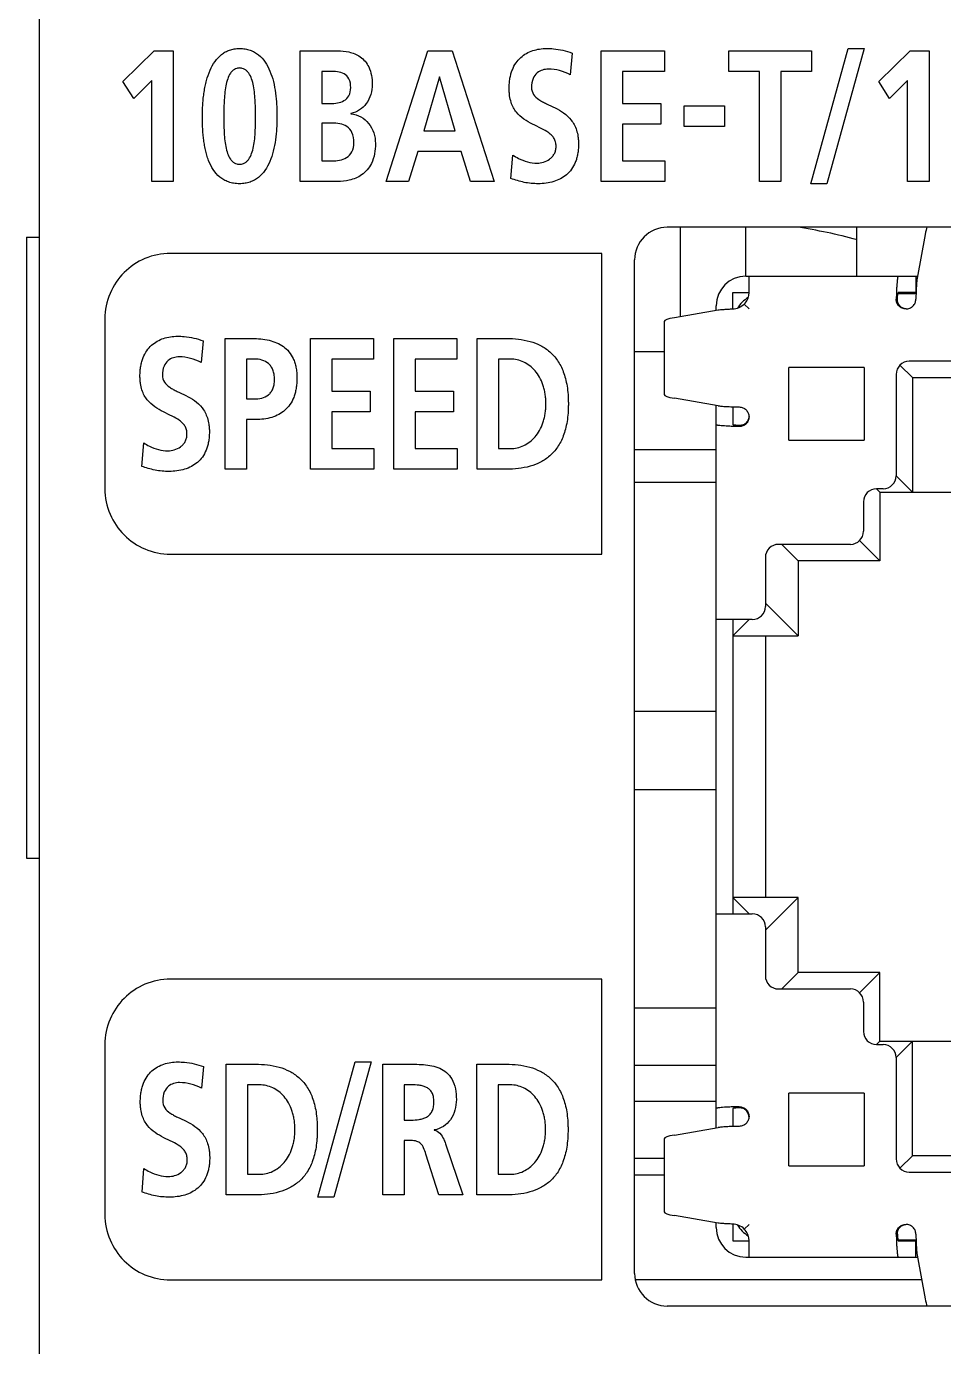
# Model space of a CAD drawing. Extents: x -3 to 202, y 0 to 153.
# Drawn here: x 174.1 to 188.12, y 23.26 to 43.45 of the extents above; entities that cross this region are included whole.
import ezdxf

# ---------------------------------------------------------------- set-up
doc = ezdxf.new("R2010")
doc.units = 0
doc.header["$LTSCALE"] = 19.36
doc.layers.get('0').update_dxf_attribs({"linetype": 'CONTINUOUS'})

msp = doc.modelspace()

# ---------------------------------------------------------------- linework, layer by layer
at = {"color": 7, "linetype": 'CONTINUOUS'}
for p, q in [((174.2985, 18.9832), (174.2985, 123.9832)), ((175.5747, 42.6125), (176.0536, 43.0824)), ((176.0536, 43.0824), (176.3447, 43.0824)), ((176.3447, 43.0824), (176.3447, 41.0836)), ((178.2856, 43.0824), (178.8582, 43.0824)), ((178.2856, 41.0836), (178.2856, 43.0824)), ((179.5989, 41.0836), (180.2373, 43.0824)), ((180.2373, 43.0824), (180.608, 43.0824)), ((180.608, 43.0824), (181.2512, 41.0836)), ((182.4449, 43.0452), (182.4142, 42.7158)), ((182.8873, 43.0824), (183.854, 43.0824)), ((182.8873, 41.0836), (182.8873, 43.0824)), ((183.854, 43.0824), (183.854, 42.7672)), ((184.8393, 43.0824), (186.1064, 43.0824)), ((184.8393, 42.7672), (184.8393, 43.0824)), ((186.0936, 41.0491), (186.6665, 43.1169)), ((186.1064, 43.0824), (186.1064, 42.7672)), ((186.9104, 43.1169), (186.3379, 41.0491)), ((186.6665, 43.1169), (186.9104, 43.1169)), ((187.1316, 42.6125), (187.6105, 43.0824)), ((187.6105, 43.0824), (187.9013, 43.0824)), ((187.9013, 43.0824), (187.9013, 41.0836)), ((175.7394, 42.352), (175.5747, 42.6125)), ((176.0164, 42.627), (175.7394, 42.352)), ((176.0164, 41.0836), (176.0164, 42.627)), ((178.7407, 42.7672), (178.614, 42.7672)), ((178.614, 42.7672), (178.614, 42.2749)), ((180.413, 42.6814), (180.176, 41.8566)), ((180.4178, 42.6814), (180.413, 42.6814)), ((180.6548, 41.8566), (180.4178, 42.6814)), ((183.854, 42.7672), (183.2159, 42.7672)), ((183.2159, 42.7672), (183.2159, 42.2749)), ((185.3085, 42.7672), (184.8393, 42.7672)), ((185.3085, 41.0836), (185.3085, 42.7672)), ((186.1064, 42.7672), (185.6371, 42.7672)), ((185.6371, 42.7672), (185.6371, 41.0836)), ((187.296, 42.352), (187.1316, 42.6125)), ((187.5729, 42.627), (187.296, 42.352)), ((187.5729, 41.0836), (187.5729, 42.627)), ((178.614, 42.2749), (178.748, 42.2749)), ((183.2159, 42.2749), (183.8002, 42.2749)), ((183.8002, 42.2749), (183.8002, 41.9596)), ((184.1557, 42.2404), (184.7731, 42.2404)), ((184.1557, 41.9255), (184.1557, 42.2404)), ((184.7731, 42.2404), (184.7731, 41.9255)), ((179.0601, 42.1229), (179.0601, 42.1171)), ((178.769, 41.9769), (178.614, 41.9769)), ((178.614, 41.9769), (178.614, 41.3984)), ((180.176, 41.8566), (180.6548, 41.8566)), ((183.8002, 41.9596), (183.2159, 41.9596)), ((183.2159, 41.9596), (183.2159, 41.3984)), ((184.7731, 41.9255), (184.1557, 41.9255)), ((178.614, 41.3984), (178.769, 41.3984)), ((180.0823, 41.5418), (179.9389, 41.0836)), ((180.7465, 41.5418), (180.0823, 41.5418)), ((180.8874, 41.0836), (180.7465, 41.5418)), ((181.5058, 41.1263), (181.5364, 41.4873)), ((183.2159, 41.3984), (183.8588, 41.3984)), ((183.8588, 41.3984), (183.8588, 41.0836)), ((176.3447, 41.0836), (176.0164, 41.0836)), ((178.8582, 41.0836), (178.2856, 41.0836)), ((179.9389, 41.0836), (179.5989, 41.0836)), ((181.2512, 41.0836), (180.8874, 41.0836)), ((183.8588, 41.0836), (182.8873, 41.0836)), ((185.6371, 41.0836), (185.3085, 41.0836)), ((186.3379, 41.0491), (186.0936, 41.0491)), ((187.9013, 41.0836), (187.5729, 41.0836)), ((196.8985, 40.3832), (183.8985, 40.3832)), ((184.0985, 39.0143), (184.0985, 40.3832)), ((185.0985, 39.6332), (185.0985, 40.3832)), ((186.7985, 39.6332), (186.7985, 40.3832)), ((174.0985, 40.2332), (174.2985, 40.2332)), ((174.0985, 40.2332), (174.0985, 30.7332)), ((187.8423, 40.2711), (187.7199, 39.6062)), ((182.8986, 39.9832), (176.2989, 39.9832)), ((182.8986, 35.3833), (182.8986, 39.9832)), ((183.3985, 24.3832), (183.3985, 39.8832)), ((185.0985, 39.6332), (187.7248, 39.6332)), ((185.1485, 39.3798), (185.1485, 39.6332)), ((187.6985, 39.6332), (187.6985, 39.3832)), ((184.8985, 39.3832), (185.1485, 39.3832)), ((184.8985, 39.1293), (184.8985, 39.3832)), ((187.7025, 39.3747), (187.425, 39.3747)), ((187.7029, 39.3832), (187.4301, 39.3832)), ((184.6485, 39.1087), (184.6485, 39.1832)), ((185.1485, 39.1332), (185.0754, 39.2063)), ((187.4247, 39.368), (187.7023, 39.368)), ((175.2984, 38.9831), (175.2984, 36.3834)), ((184.6755, 39.1133), (184.0107, 38.9993)), ((183.8485, 38.942), (183.8485, 37.8244)), ((176.7998, 38.6444), (176.7695, 38.3151)), ((177.1367, 38.6816), (177.5522, 38.6816)), ((177.1367, 36.6828), (177.1367, 38.6816)), ((178.4403, 38.6816), (179.407, 38.6816)), ((178.4403, 36.6828), (178.4403, 38.6816)), ((179.407, 38.6816), (179.407, 38.3668)), ((179.7157, 38.6816), (180.6827, 38.6816)), ((179.7157, 36.6828), (179.7157, 38.6816)), ((180.6827, 38.6816), (180.6827, 38.3668)), ((180.9914, 38.6816), (181.4396, 38.6816)), ((180.9914, 36.6828), (180.9914, 38.6816)), ((177.5804, 38.3668), (177.4654, 38.3668)), ((177.4654, 38.3668), (177.4654, 37.757)), ((179.407, 38.3668), (178.769, 38.3668)), ((178.769, 38.3668), (178.769, 37.8741)), ((180.6827, 38.3668), (180.0444, 38.3668)), ((180.0444, 38.3668), (180.0444, 37.8741)), ((181.503, 38.3668), (181.3197, 38.3668)), ((181.3197, 38.3668), (181.3197, 36.998)), ((183.3985, 38.4832), (183.8485, 38.4832)), ((186.9074, 38.24), (185.7574, 38.24)), ((185.7574, 37.1264), (185.7574, 38.24)), ((186.9074, 38.24), (186.9074, 37.1264)), ((187.6485, 38.0832), (187.4572, 38.2746)), ((190.2485, 38.3332), (187.5985, 38.3332)), ((187.3985, 38.1332), (187.3985, 36.5832)), ((187.6485, 38.0832), (190.5485, 38.0832)), ((187.6485, 38.0832), (187.6485, 36.3332)), ((178.769, 37.8741), (179.3533, 37.8741)), ((179.3533, 37.8741), (179.3533, 37.5592)), ((180.0444, 37.8741), (180.6287, 37.8741)), ((180.6287, 37.8741), (180.6287, 37.5592)), ((184.6755, 37.6531), (184.0107, 37.7672)), ((177.4654, 37.757), (177.5804, 37.757)), ((179.3533, 37.5592), (178.769, 37.5592)), ((178.769, 37.5592), (178.769, 36.998)), ((180.6287, 37.5592), (180.0444, 37.5592)), ((180.0444, 37.5592), (180.0444, 36.998)), ((184.6485, 26.6087), (184.6485, 37.6577)), ((184.8985, 37.6373), (184.8985, 37.3626)), ((177.6039, 37.4421), (177.4654, 37.4421)), ((177.4654, 37.4421), (177.4654, 36.6828)), ((175.8613, 36.7259), (175.8916, 37.0866)), ((178.769, 36.998), (179.4118, 36.998)), ((179.4118, 36.998), (179.4118, 36.6828)), ((180.0444, 36.998), (180.6872, 36.998)), ((180.6872, 36.998), (180.6872, 36.6828)), ((181.3197, 36.998), (181.503, 36.998)), ((183.3985, 36.9832), (184.6485, 36.9832)), ((185.7574, 37.1264), (186.9074, 37.1264)), ((177.4654, 36.6828), (177.1367, 36.6828)), ((179.4118, 36.6828), (178.4403, 36.6828)), ((180.6872, 36.6828), (179.7157, 36.6828)), ((181.4396, 36.6828), (180.9914, 36.6828)), ((187.6485, 36.3332), (187.3985, 36.5832)), ((183.3985, 36.4832), (184.6485, 36.4832)), ((187.1985, 36.3832), (187.0985, 36.3832)), ((187.1485, 36.3332), (187.0985, 36.3832)), ((186.8985, 36.1832), (186.8985, 35.7332)), ((187.1485, 36.3332), (188.8485, 36.3332)), ((187.1485, 36.3332), (187.1485, 35.2832)), ((187.1485, 35.2832), (186.8399, 35.5918)), ((176.2989, 35.3833), (182.8986, 35.3833)), ((186.6985, 35.5332), (185.5985, 35.5332)), ((185.6485, 35.5331), (185.8985, 35.2832)), ((185.3985, 35.3332), (185.3985, 34.5832)), ((187.1485, 35.2832), (185.8985, 35.2832)), ((185.8985, 35.2832), (185.8985, 34.1332)), ((185.8985, 34.1332), (185.3985, 34.6332)), ((185.1985, 34.3832), (184.6485, 34.3832)), ((184.8985, 34.3832), (184.8985, 29.8832)), ((185.1485, 34.3832), (184.8985, 34.1332)), ((184.8985, 34.1332), (185.8985, 34.1332)), ((185.3985, 34.1332), (185.3985, 30.1332)), ((183.3985, 32.9832), (184.6485, 32.9832)), ((183.3985, 31.7832), (184.6485, 31.7832)), ((174.0985, 30.7332), (174.2985, 30.7332)), ((185.8985, 30.1332), (184.8985, 30.1332)), ((185.1485, 29.8832), (184.8985, 30.1332)), ((185.3985, 29.6332), (185.8985, 30.1332)), ((185.8985, 28.9832), (185.8985, 30.1332)), ((184.6485, 29.8832), (185.1985, 29.8832)), ((185.3985, 29.6832), (185.3985, 28.9332)), ((182.8986, 28.8831), (176.2985, 28.8831)), ((182.8986, 24.2832), (182.8986, 28.8831)), ((185.8985, 28.9832), (185.6485, 28.7333)), ((187.1485, 28.9832), (185.8985, 28.9832)), ((187.1485, 28.9832), (186.8399, 28.6746)), ((187.1485, 27.9332), (187.1485, 28.9832)), ((185.5985, 28.7332), (186.6985, 28.7332)), ((186.8985, 28.5332), (186.8985, 28.0832)), ((183.3985, 28.4454), (184.6485, 28.4454)), ((175.2984, 27.883), (175.2984, 25.2833)), ((187.0985, 27.8832), (187.1485, 27.9332)), ((187.0985, 27.8832), (187.1985, 27.8832)), ((187.1485, 27.9332), (188.8485, 27.9332)), ((187.6485, 27.9332), (187.3985, 27.6832)), ((187.6485, 26.1832), (187.6485, 27.9332)), ((187.3985, 27.6832), (187.3985, 26.1332)), ((176.8046, 27.545), (176.7743, 27.2157)), ((177.1532, 27.5822), (177.6014, 27.5822)), ((177.1532, 25.5834), (177.1532, 27.5822)), ((178.5554, 25.5489), (179.1283, 27.6167)), ((179.3726, 27.6167), (178.7997, 25.5489)), ((179.1283, 27.6167), (179.3726, 27.6167)), ((179.5465, 27.5822), (179.9011, 27.5822)), ((179.5465, 25.5834), (179.5465, 27.5822)), ((180.9866, 27.5822), (181.4348, 27.5822)), ((180.9866, 25.5834), (180.9866, 27.5822)), ((184.6485, 27.5606), (183.3985, 27.5606)), ((177.6648, 27.267), (177.4819, 27.267)), ((177.4819, 27.267), (177.4819, 25.8983)), ((179.983, 27.267), (179.8752, 27.267)), ((179.8752, 27.267), (179.8752, 26.7285)), ((181.4982, 27.267), (181.3149, 27.267)), ((181.3149, 27.267), (181.3149, 25.8983)), ((186.9074, 27.14), (185.7574, 27.14)), ((185.7574, 26.0264), (185.7574, 27.14)), ((186.9074, 27.14), (186.9074, 26.0264)), ((183.3985, 27.0191), (184.6485, 27.0191)), ((184.8985, 26.9038), (184.8985, 26.6292)), ((179.8752, 26.7285), (179.983, 26.7285)), ((180.3351, 26.5769), (180.3351, 26.5714)), ((184.0107, 26.4993), (184.6755, 26.6133)), ((179.981, 26.4136), (179.8752, 26.4136)), ((179.8752, 26.4136), (179.8752, 25.5834)), ((180.5088, 26.3651), (180.7716, 25.5834)), ((183.8485, 26.442), (183.8485, 25.3244)), ((180.4054, 25.5834), (180.2084, 26.2076)), ((183.3985, 26.1473), (183.8485, 26.1473)), ((187.6485, 26.1832), (187.4571, 25.9919)), ((190.5485, 26.1832), (187.6485, 26.1832)), ((175.8662, 25.6261), (175.8965, 25.9871)), ((177.4819, 25.8983), (177.6648, 25.8983)), ((181.3149, 25.8983), (181.4982, 25.8983)), ((183.8485, 25.8832), (183.3985, 25.8832)), ((185.7574, 26.0264), (186.9074, 26.0264)), ((187.5985, 25.9332), (190.2485, 25.9332)), ((177.6014, 25.5834), (177.1532, 25.5834)), ((178.7997, 25.5489), (178.5554, 25.5489)), ((179.8752, 25.5834), (179.5465, 25.5834)), ((180.7716, 25.5834), (180.4054, 25.5834)), ((181.4348, 25.5834), (180.9866, 25.5834)), ((184.6755, 25.1531), (184.0107, 25.2672)), ((184.6485, 25.0832), (184.6485, 25.1577)), ((184.8985, 25.1372), (184.8985, 24.8832)), ((185.1485, 25.1332), (185.0754, 25.0601)), ((184.8985, 24.8832), (185.1485, 24.8832)), ((185.1485, 24.6332), (185.1485, 24.8866)), ((187.4247, 24.8984), (187.7023, 24.8984)), ((187.7025, 24.8917), (187.425, 24.8917)), ((187.4301, 24.8832), (187.7029, 24.8832)), ((187.6985, 24.6332), (187.6985, 24.8832)), ((187.7199, 24.6602), (187.8423, 23.9954)), ((185.0985, 24.6332), (187.7248, 24.6332)), ((176.2985, 24.2832), (182.8986, 24.2832)), ((187.7893, 24.2832), (183.4088, 24.2832)), ((196.8985, 23.8832), (183.8985, 23.8832))]:
    msp.add_line(p, q, dxfattribs=at)
for centre, radius, start, end in [((183.8985, 39.8832), 0.5, 90, 180), ((184.5985, 31.9832), 8.5, 74.98858, 81.32914), ((185.0985, 39.1832), 0.45, 90, 180), ((184.912, 39.3799), 0.2365, 355.33887, 359.98942), ((185.3985, 38.8832), 0.5, 121.62575, 148.60715), ((187.5985, 38.1332), 0.2, 90, 180), ((187.1985, 36.5832), 0.2, 270, 360), ((187.0985, 36.1832), 0.2, 90, 180), ((186.6985, 35.7332), 0.2, 270, 360), ((185.5985, 35.3332), 0.2, 90, 180), ((185.1985, 34.5832), 0.2, 270, 360), ((185.1985, 29.6832), 0.2, 0, 90), ((185.5985, 28.9332), 0.2, 180, 270), ((186.6985, 28.5332), 0.2, 0, 90), ((187.0985, 28.0832), 0.2, 180, 270), ((187.1985, 27.6832), 0.2, 0, 90), ((187.5985, 26.1332), 0.2, 180, 270), ((185.0985, 25.0832), 0.45, 180, 270), ((185.3985, 25.3832), 0.5, 211.39653, 238.37427), ((184.9127, 24.8866), 0.2359, 0.00394, 4.66778), ((183.8985, 24.3832), 0.5, 180, 270)]:
    msp.add_arc(centre, radius, start, end, dxfattribs=at)
for centre, major_axis, ratio, start_param, end_param in [((187.9038, 37.4332), (0, 3), 0.0631579, 0.1800756, 0.3302974), ((187.425, 39.3697), (0, 0.005), 0.0631579, -0.0015236, 1.9110938), ((187.4301, 39.1332), (0, 0.25), 0.0631579, 0.0000158, 0.2508728), ((186.8485, 38.942), (3, 0), 0.0588235, 2.8112953, 3.1415927), ((186.8485, 37.8244), (3, 0), 0.0588235, -3.1415927, -2.8112953), ((186.8485, 26.442), (3, 0), 0.0588235, 2.8112953, 3.1415927), ((186.8485, 25.3244), (3, 0), 0.0588235, 3.1415927, 3.47189), ((187.425, 24.8967), (0, 0.005), 0.0631579, 1.2304988, 3.1431162), ((187.4301, 25.1332), (0, 0.25), 0.0631579, 2.8907199, 3.1415769), ((187.9038, 26.8332), (0, 3), 0.0631579, -3.47189, -3.3216683)]:
    msp.add_ellipse(centre, major_axis=major_axis, ratio=ratio, start_param=start_param, end_param=end_param, dxfattribs=at)
for points, knots in [([(176.7894, 42.0771), (176.7894, 42.0791), (176.7894, 42.083), (176.7895, 42.0908), (176.7895, 42.1046), (176.7898, 42.1242), (176.7902, 42.1478), (176.7911, 42.1792), (176.7927, 42.2185), (176.7964, 42.2812), (176.8031, 42.3587), (176.815, 42.4504), (176.8309, 42.5396), (176.8573, 42.6522), (176.901, 42.7826), (176.9755, 42.9204), (177.0598, 43.0127), (177.1394, 43.0658), (177.2057, 43.0951), (177.2659, 43.1098), (177.317, 43.1159), (177.3582, 43.1174), (177.4004, 43.1158), (177.455, 43.1094), (177.5188, 43.0938), (177.5885, 43.0628), (177.6708, 43.0071), (177.7562, 42.911), (177.8291, 42.7691), (177.8792, 42.6079), (177.9107, 42.4344), (177.9244, 42.2854), (177.9293, 42.1658), (177.9301, 42.1065), (177.9301, 42.0771)], [0, 0, 0, 0, 0.0022222, 0.0044456, 0.0088959, 0.0178083, 0.0267328, 0.0356652, 0.0535359, 0.0713866, 0.1068945, 0.1419373, 0.176283, 0.2097266, 0.2732401, 0.3318468, 0.386357, 0.4130332, 0.4400728, 0.468248, 0.483037, 0.4984278, 0.5150064, 0.5308495, 0.560781, 0.5891978, 0.6169721, 0.673126, 0.7328652, 0.7968796, 0.8641406, 0.9326745, 0.9666583, 1, 1, 1, 1]), ([(178.8582, 43.0824), (178.9158, 43.0824), (179.0358, 43.0712), (179.2154, 43.001), (179.364, 42.8239), (179.3864, 42.6598), (179.3864, 42.5698)], [0, 0, 0, 0, 0.2070476, 0.4310318, 0.6759022, 1, 1, 1, 1]), ([(181.9075, 41.364), (181.9404, 41.364), (182.0086, 41.3747), (182.0875, 41.4122), (182.1407, 41.4597), (182.1728, 41.505), (182.1899, 41.5499), (182.1971, 41.5896), (182.1989, 41.6222), (182.197, 41.6552), (182.1892, 41.6964), (182.1699, 41.743), (182.1329, 41.7902), (182.0682, 41.8443), (181.9675, 41.898), (181.8366, 41.9581), (181.7033, 42.0322), (181.6042, 42.1207), (181.5431, 42.2126), (181.5073, 42.2968), (181.4892, 42.377), (181.4815, 42.4484), (181.4799, 42.5005), (181.4808, 42.5473), (181.484, 42.5989), (181.4916, 42.6597), (181.5069, 42.7278), (181.5338, 42.8083), (181.5799, 42.8963), (181.6545, 42.9816), (181.7428, 43.0448), (181.8737, 43.1019), (181.9816, 43.1169), (182.0529, 43.1169)], [0, 0, 0, 0, 0.038033, 0.0783793, 0.0988735, 0.1197839, 0.1418398, 0.1536696, 0.1662467, 0.179419, 0.1916685, 0.2145038, 0.2368842, 0.2601868, 0.3113768, 0.3677795, 0.4265767, 0.4868588, 0.5187803, 0.5532646, 0.5918131, 0.6131438, 0.6361142, 0.6519118, 0.6671046, 0.6958083, 0.7225175, 0.7475242, 0.7935215, 0.8360949, 0.8770948, 0.9177861, 1, 1, 1, 1]), ([(182.0529, 43.1169), (182.0875, 43.1169), (182.2206, 43.1116), (182.3534, 43.0823), (182.4449, 43.0452)], [0, 0, 0, 0, 0.2595434, 1, 1, 1, 1]), ([(177.6014, 42.0771), (177.6014, 42.152), (177.6009, 42.2682), (177.5901, 42.4243), (177.5736, 42.5419), (177.5465, 42.6486), (177.5108, 42.7259), (177.4721, 42.773), (177.4389, 42.7991), (177.4067, 42.8126), (177.3791, 42.818), (177.3573, 42.8193), (177.3357, 42.818), (177.3087, 42.8126), (177.2772, 42.799), (177.2446, 42.773), (177.2067, 42.7257), (177.1719, 42.6484), (177.1453, 42.5419), (177.1292, 42.4242), (177.1186, 42.2682), (177.1181, 42.152), (177.1181, 42.0771)], [0, 0, 0, 0, 0.132909, 0.2060692, 0.2775779, 0.3434627, 0.4010332, 0.4267571, 0.4510964, 0.4752428, 0.4877888, 0.500944, 0.513822, 0.5261126, 0.5498255, 0.5738423, 0.5993424, 0.6566726, 0.7224631, 0.7939398, 0.8670918, 1, 1, 1, 1]), ([(179.0577, 42.5181), (179.0577, 42.5647), (179.0474, 42.6508), (178.9594, 42.739), (178.8515, 42.7651), (178.7784, 42.7672), (178.7407, 42.7672)], [0, 0, 0, 0, 0.3009973, 0.5270706, 0.7565525, 1, 1, 1, 1]), ([(182.0811, 42.8016), (182.0208, 42.8016), (181.9184, 42.7726), (181.8338, 42.6526), (181.8227, 42.5694), (181.8227, 42.5236)], [0, 0, 0, 0, 0.426559, 0.6757964, 1, 1, 1, 1]), ([(178.748, 42.2749), (178.7837, 42.2749), (178.8549, 42.2797), (178.9582, 42.3114), (179.0438, 42.3939), (179.0577, 42.4754), (179.0577, 42.5181)], [0, 0, 0, 0, 0.2403221, 0.4780178, 0.7125561, 1, 1, 1, 1]), ([(179.3864, 42.5698), (179.3864, 42.4665), (179.3453, 42.3071), (179.1971, 42.1695), (179.1069, 42.1333), (179.0601, 42.1229)], [0, 0, 0, 0, 0.521232, 0.7579964, 1, 1, 1, 1]), ([(181.8227, 42.5236), (181.8227, 42.4857), (181.8439, 42.4075), (181.9201, 42.3429), (181.9903, 42.3019), (182.0733, 42.261), (182.1849, 42.2109), (182.3183, 42.1359), (182.4172, 42.0457), (182.4782, 41.952), (182.514, 41.8664), (182.5321, 41.785), (182.5398, 41.7125), (182.5414, 41.6601), (182.5405, 41.6136), (182.5373, 41.5628), (182.5296, 41.503), (182.5141, 41.4359), (182.4866, 41.3563), (182.4389, 41.2687), (182.3609, 41.1839), (182.2672, 41.121), (182.1238, 41.0631), (182.0054, 41.0491), (181.9261, 41.0491)], [0, 0, 0, 0, 0.0519242, 0.1036067, 0.1325555, 0.1636047, 0.2303853, 0.3004321, 0.3727342, 0.4112045, 0.4528299, 0.4993504, 0.5250622, 0.5527195, 0.5711402, 0.5888722, 0.6224283, 0.6537408, 0.6831692, 0.7377493, 0.789116, 0.8397119, 0.8912583, 1, 1, 1, 1]), ([(177.9301, 42.0771), (177.9301, 42.0478), (177.9293, 41.9887), (177.9241, 41.8697), (177.9101, 41.7218), (177.878, 41.5501), (177.8272, 41.3909), (177.7539, 41.2511), (177.6686, 41.1567), (177.5866, 41.1021), (177.5174, 41.0717), (177.4541, 41.0564), (177.4, 41.0501), (177.3563, 41.0486), (177.3119, 41.0502), (177.2549, 41.0569), (177.1887, 41.0733), (177.117, 41.1058), (177.0335, 41.1637), (176.9486, 41.263), (176.8911, 41.3819), (176.8563, 41.4857), (176.8351, 41.5683), (176.8188, 41.6535), (176.8066, 41.7399), (176.7981, 41.8265), (176.7936, 41.8983), (176.7913, 41.9549), (176.7904, 41.9896), (176.7899, 42.0171), (176.7896, 42.0373), (176.7895, 42.054), (176.7895, 42.0656), (176.7894, 42.0722), (176.7894, 42.0755), (176.7894, 42.0771)], [0, 0, 0, 0, 0.03345, 0.0674561, 0.1358303, 0.2027518, 0.2663556, 0.3257143, 0.3815883, 0.4092588, 0.4375801, 0.4674019, 0.4831758, 0.4996713, 0.5171765, 0.53383, 0.5650848, 0.5945194, 0.6231013, 0.6804772, 0.7410285, 0.772749, 0.8052472, 0.8382901, 0.8715828, 0.9047849, 0.9375233, 0.9535953, 0.9694006, 0.9771869, 0.9848866, 0.9924933, 0.9962595, 0.9981331, 1, 1, 1, 1]), ([(177.1181, 42.0771), (177.1181, 42.0036), (177.1184, 41.8895), (177.1286, 41.736), (177.1444, 41.62), (177.1708, 41.5149), (177.2057, 41.4386), (177.2438, 41.392), (177.2766, 41.3663), (177.3082, 41.3529), (177.3355, 41.3476), (177.3573, 41.3463), (177.3793, 41.3476), (177.4071, 41.3529), (177.4395, 41.3663), (177.4729, 41.3919), (177.5118, 41.4384), (177.5475, 41.5147), (177.5745, 41.62), (177.5907, 41.736), (177.6011, 41.8895), (177.6014, 42.0036), (177.6014, 42.0771)], [0, 0, 0, 0, 0.1320345, 0.2049011, 0.276181, 0.3418796, 0.3992908, 0.424946, 0.4492297, 0.4733422, 0.4858823, 0.49904, 0.5124783, 0.525277, 0.5498296, 0.5744418, 0.6003258, 0.657983, 0.7237778, 0.79509, 0.8679647, 1, 1, 1, 1]), ([(179.0601, 42.1171), (179.113, 42.111), (179.216, 42.08), (179.3852, 41.9415), (179.4356, 41.7709), (179.4356, 41.6616)], [0, 0, 0, 0, 0.2493314, 0.4889064, 1, 1, 1, 1]), ([(179.107, 41.6761), (179.107, 41.7293), (179.0958, 41.8261), (179.0064, 41.933), (178.8896, 41.9723), (178.8098, 41.9769), (178.769, 41.9769)], [0, 0, 0, 0, 0.3079554, 0.5389702, 0.7635733, 1, 1, 1, 1]), ([(178.769, 41.3984), (178.8082, 41.3984), (178.8864, 41.4043), (178.9998, 41.442), (179.0923, 41.5369), (179.107, 41.6279), (179.107, 41.6761)], [0, 0, 0, 0, 0.2374928, 0.4726185, 0.7081215, 1, 1, 1, 1]), ([(179.4356, 41.6616), (179.4356, 41.5587), (179.4097, 41.3719), (179.2413, 41.1732), (179.0458, 41.0963), (178.9177, 41.0836), (178.8582, 41.0836)], [0, 0, 0, 0, 0.3346191, 0.584439, 0.806827, 1, 1, 1, 1]), ([(181.5364, 41.4873), (181.5645, 41.4688), (181.6776, 41.4026), (181.8099, 41.364), (181.9075, 41.364)], [0, 0, 0, 0, 0.2563687, 1, 1, 1, 1]), ([(181.9261, 41.0491), (181.8536, 41.0491), (181.7096, 41.0607), (181.5734, 41.106), (181.5058, 41.1263)], [0, 0, 0, 0, 0.5065231, 1, 1, 1, 1]), ([(176.2989, 39.9832), (176.1667, 39.9832), (175.9035, 39.9301), (175.5748, 39.7068), (175.3515, 39.3783), (175.2984, 39.1152), (175.2984, 38.9831)], [0, 0, 0, 0, 0.2540944, 0.5000826, 0.74603, 1, 1, 1, 1]), ([(187.4301, 39.6332), (187.4291, 39.6332), (187.4276, 39.6318), (187.4262, 39.6295), (187.4244, 39.6254), (187.4223, 39.6183), (187.42, 39.6075), (187.4177, 39.5937), (187.4145, 39.5697), (187.4109, 39.5331), (187.4073, 39.4819), (187.4042, 39.4219), (187.4016, 39.3547), (187.4005, 39.3077), (187.4, 39.2832)], [0, 0, 0, 0, 0.0083253, 0.0148676, 0.0233366, 0.0463662, 0.0776654, 0.1171875, 0.1647463, 0.282897, 0.4293693, 0.6006109, 0.7924071, 1, 1, 1, 1]), ([(187.7199, 39.6062), (187.7185, 39.5988), (187.716, 39.582), (187.7114, 39.5406), (187.7067, 39.4756), (187.7025, 39.3844), (187.7007, 39.3178), (187.6999, 39.2822)], [0, 0, 0, 0, 0.0691409, 0.157101, 0.3846932, 0.6708032, 1, 1, 1, 1]), ([(185.0754, 39.2063), (185.0516, 39.1823), (184.9957, 39.1446), (184.9301, 39.1303), (184.8985, 39.1293)], [0, 0, 0, 0, 0.5169581, 1, 1, 1, 1]), ([(185.0754, 39.2063), (185.0964, 39.2272), (185.1304, 39.2756), (185.1455, 39.3327), (185.1477, 39.3606)], [0, 0, 0, 0, 0.5135131, 1, 1, 1, 1]), ([(187.5488, 39.1332), (187.5291, 39.1332), (187.4894, 39.1411), (187.4393, 39.1749), (187.4066, 39.2249), (187.3996, 39.2641), (187.4, 39.2832)], [0, 0, 0, 0, 0.252389, 0.5045766, 0.755091, 1, 1, 1, 1]), ([(187.5493, 39.134), (187.5304, 39.1359), (187.4929, 39.1472), (187.448, 39.1833), (187.4213, 39.2315), (187.4167, 39.2668), (187.4175, 39.2832)], [0, 0, 0, 0, 0.2618048, 0.5223357, 0.7736545, 1, 1, 1, 1]), ([(187.4175, 39.2832), (187.4183, 39.3001), (187.4196, 39.3235), (187.4223, 39.3518), (187.4238, 39.3631), (187.4247, 39.368)], [0, 0, 0, 0, 0.5967256, 0.8249156, 1, 1, 1, 1]), ([(187.5492, 39.1332), (187.5688, 39.1332), (187.6085, 39.1411), (187.6584, 39.1748), (187.6914, 39.2244), (187.6996, 39.2632), (187.6999, 39.2822)], [0, 0, 0, 0, 0.2522506, 0.5043524, 0.7549026, 1, 1, 1, 1]), ([(184.8985, 39.1293), (184.8741, 39.1284), (184.8287, 39.1266), (184.7665, 39.123), (184.7166, 39.1189), (184.6876, 39.1154), (184.6755, 39.1133)], [0, 0, 0, 0, 0.3276654, 0.6091146, 0.8355368, 1, 1, 1, 1]), ([(176.2623, 36.9636), (176.2954, 36.9636), (176.3638, 36.9743), (176.4429, 37.0119), (176.4962, 37.0594), (176.5283, 37.1047), (176.5455, 37.1496), (176.5526, 37.1892), (176.5544, 37.2218), (176.5525, 37.2547), (176.5448, 37.2959), (176.5254, 37.3426), (176.4884, 37.3898), (176.4236, 37.4439), (176.3228, 37.4977), (176.1919, 37.5578), (176.0584, 37.6319), (175.9592, 37.7204), (175.8981, 37.8123), (175.8622, 37.8965), (175.844, 37.9766), (175.8364, 38.048), (175.8347, 38.1001), (175.8357, 38.1468), (175.8388, 38.1984), (175.8465, 38.2592), (175.8618, 38.3273), (175.8887, 38.4076), (175.9349, 38.4956), (176.0095, 38.5808), (176.0979, 38.644), (176.2288, 38.7011), (176.3368, 38.7161), (176.4081, 38.7161)], [0, 0, 0, 0, 0.0381736, 0.0785898, 0.0990966, 0.1200033, 0.142036, 0.1538457, 0.1663965, 0.1795646, 0.1918111, 0.2146452, 0.2370302, 0.2603421, 0.3115587, 0.3679914, 0.4268139, 0.4871041, 0.5190179, 0.5534848, 0.5920057, 0.6133189, 0.6362695, 0.6520494, 0.6672256, 0.6958993, 0.7225832, 0.7475692, 0.7935394, 0.8361017, 0.8771011, 0.9177953, 1, 1, 1, 1]), ([(176.4081, 38.7161), (176.4427, 38.7161), (176.5758, 38.7109), (176.7086, 38.6817), (176.7998, 38.6444)], [0, 0, 0, 0, 0.2600981, 1, 1, 1, 1]), ([(177.5522, 38.6816), (177.6384, 38.6816), (177.7664, 38.6713), (177.9253, 38.6208), (178.0301, 38.5629), (178.1187, 38.4806), (178.1732, 38.3919), (178.2044, 38.3096), (178.222, 38.2389), (178.2308, 38.1752), (178.2344, 38.1206), (178.2353, 38.0777), (178.2345, 38.035), (178.2314, 37.9812), (178.2238, 37.9178), (178.2085, 37.8467), (178.1813, 37.7629), (178.1339, 37.6709), (178.0551, 37.5817), (177.9594, 37.516), (177.8106, 37.4557), (177.687, 37.4421), (177.6039, 37.4421)], [0, 0, 0, 0, 0.1253747, 0.184349, 0.2412881, 0.298114, 0.358155, 0.3907664, 0.425813, 0.4638473, 0.4841559, 0.5054057, 0.5261833, 0.5461574, 0.5838612, 0.618891, 0.6516369, 0.7118267, 0.7678734, 0.8228533, 0.8791098, 1, 1, 1, 1]), ([(181.4396, 38.6816), (181.5605, 38.6816), (181.741, 38.6645), (181.962, 38.5807), (182.1077, 38.4837), (182.229, 38.3466), (182.3019, 38.2015), (182.344, 38.0667), (182.368, 37.9498), (182.3799, 37.8445), (182.3848, 37.7541), (182.3861, 37.6825), (182.3848, 37.611), (182.3799, 37.5205), (182.368, 37.4151), (182.344, 37.2982), (182.3019, 37.1633), (182.229, 37.0182), (182.1077, 36.8809), (181.9621, 36.7839), (181.741, 36.6999), (181.5605, 36.6828), (181.4396, 36.6828)], [0, 0, 0, 0, 0.1149082, 0.1694544, 0.223457, 0.2796084, 0.341653, 0.3762299, 0.4138172, 0.4548943, 0.4768873, 0.499919, 0.5229609, 0.5449642, 0.5860614, 0.6236683, 0.6582638, 0.7203412, 0.7765172, 0.8305355, 0.8850895, 1, 1, 1, 1]), ([(176.436, 38.4012), (176.3759, 38.4012), (176.2738, 38.3722), (176.1893, 38.2525), (176.1783, 38.1693), (176.1783, 38.1235)], [0, 0, 0, 0, 0.4259069, 0.6752969, 1, 1, 1, 1]), ([(177.5804, 37.757), (177.62, 37.757), (177.6969, 37.7639), (177.7865, 37.8038), (177.8399, 37.8581), (177.8703, 37.9118), (177.8853, 37.9654), (177.8915, 38.0142), (177.8931, 38.0547), (177.8916, 38.0954), (177.8855, 38.1449), (177.8708, 38.1999), (177.8411, 38.2557), (177.7889, 38.3134), (177.6994, 38.3584), (177.6208, 38.3668), (177.5804, 38.3668)], [0, 0, 0, 0, 0.1194766, 0.2306954, 0.2867156, 0.3467916, 0.4148883, 0.453249, 0.4950833, 0.5371359, 0.5759781, 0.6455726, 0.7073988, 0.7649733, 0.878214, 1, 1, 1, 1]), ([(181.503, 36.998), (181.5715, 36.998), (181.6772, 37.0228), (181.7981, 37.0978), (181.8804, 37.1763), (181.9494, 37.2754), (181.9925, 37.3724), (182.0178, 37.4585), (182.0321, 37.5292), (182.041, 37.6044), (182.0439, 37.6825), (182.041, 37.7607), (182.0321, 37.8358), (182.0178, 37.9065), (181.9925, 37.9925), (181.9494, 38.0895), (181.8804, 38.1886), (181.7981, 38.267), (181.6772, 38.3419), (181.5715, 38.3668), (181.503, 38.3668)], [0, 0, 0, 0, 0.1060798, 0.1614187, 0.2193794, 0.2809962, 0.3474172, 0.3828599, 0.4199959, 0.4590065, 0.5000802, 0.5411226, 0.5801061, 0.6172187, 0.652642, 0.7190341, 0.7806335, 0.8385854, 0.8939208, 1, 1, 1, 1]), ([(176.1783, 38.1235), (176.1783, 38.0856), (176.1994, 38.0074), (176.2756, 37.9426), (176.3457, 37.9016), (176.4287, 37.8606), (176.5403, 37.8105), (176.6736, 37.7354), (176.7725, 37.6451), (176.8334, 37.5514), (176.8692, 37.4657), (176.8873, 37.3843), (176.895, 37.3117), (176.8967, 37.2594), (176.8957, 37.2128), (176.8925, 37.1621), (176.8848, 37.1023), (176.8694, 37.0353), (176.8419, 36.9557), (176.7942, 36.8682), (176.7162, 36.7834), (176.6225, 36.7205), (176.4791, 36.6627), (176.3606, 36.6487), (176.2813, 36.6487)], [0, 0, 0, 0, 0.0519719, 0.1036693, 0.1326165, 0.1636606, 0.230427, 0.3004631, 0.372769, 0.4112495, 0.4528912, 0.4994338, 0.5251584, 0.5528296, 0.5712356, 0.5889539, 0.6224848, 0.6537747, 0.6831828, 0.7377281, 0.7890683, 0.8396486, 0.8911946, 1, 1, 1, 1]), ([(184.6755, 37.6531), (184.6829, 37.6518), (184.6997, 37.6495), (184.741, 37.6453), (184.8057, 37.6409), (184.8966, 37.6369), (184.963, 37.6352), (184.9985, 37.6346)], [0, 0, 0, 0, 0.0691037, 0.1570395, 0.3846077, 0.6707238, 1, 1, 1, 1]), ([(184.9985, 37.6346), (185.0177, 37.6342), (185.0566, 37.6261), (185.1065, 37.5929), (185.1405, 37.5428), (185.1485, 37.5029), (185.1485, 37.4832)], [0, 0, 0, 0, 0.2450227, 0.4955771, 0.7477134, 1, 1, 1, 1]), ([(184.9985, 37.3346), (184.9741, 37.335), (184.927, 37.3361), (184.8598, 37.3385), (184.7999, 37.3414), (184.7486, 37.3448), (184.7074, 37.3486), (184.6798, 37.3521), (184.6634, 37.3554), (184.6563, 37.3573), (184.6522, 37.359), (184.6499, 37.3603), (184.6485, 37.3617), (184.6485, 37.3626)], [0, 0, 0, 0, 0.2078077, 0.3998015, 0.5712125, 0.7178146, 0.8360381, 0.9230934, 0.9543378, 0.9772611, 0.9856454, 0.9920701, 1, 1, 1, 1]), ([(184.9985, 37.3509), (184.9845, 37.3515), (184.9648, 37.3525), (184.9402, 37.3544), (184.9258, 37.3559), (184.9145, 37.3573), (184.906, 37.359), (184.9013, 37.3602), (184.8985, 37.3618), (184.8985, 37.3626)], [0, 0, 0, 0, 0.4142464, 0.5846954, 0.7276401, 0.841324, 0.9244184, 0.9764634, 1, 1, 1, 1]), ([(185.1478, 37.4833), (185.1459, 37.4643), (185.1347, 37.4268), (185.0986, 37.3817), (185.0504, 37.3548), (185.015, 37.3501), (184.9985, 37.3509)], [0, 0, 0, 0, 0.261774, 0.522289, 0.7736358, 1, 1, 1, 1]), ([(185.1485, 37.483), (185.1485, 37.4633), (185.1404, 37.4237), (185.1066, 37.3738), (185.0566, 37.3412), (185.0176, 37.3342), (184.9985, 37.3346)], [0, 0, 0, 0, 0.2523895, 0.504577, 0.7550906, 1, 1, 1, 1]), ([(175.8916, 37.0866), (175.9197, 37.068), (176.0327, 37.002), (176.1649, 36.9636), (176.2623, 36.9636)], [0, 0, 0, 0, 0.2565699, 1, 1, 1, 1]), ([(176.2813, 36.6487), (176.2089, 36.6487), (176.065, 36.6603), (175.9289, 36.7056), (175.8613, 36.7259)], [0, 0, 0, 0, 0.5062267, 1, 1, 1, 1]), ([(175.2984, 36.3834), (175.2984, 36.2513), (175.3515, 35.9882), (175.5748, 35.6597), (175.9035, 35.4364), (176.1667, 35.3833), (176.2989, 35.3833)], [0, 0, 0, 0, 0.25397, 0.4999174, 0.7459056, 1, 1, 1, 1]), ([(176.2985, 28.8831), (176.1664, 28.8831), (175.9033, 28.8299), (175.5748, 28.6067), (175.3515, 28.2782), (175.2984, 28.0151), (175.2984, 27.883)], [0, 0, 0, 0, 0.2540185, 0.5, 0.7459815, 1, 1, 1, 1]), ([(176.2672, 25.8638), (176.3003, 25.8638), (176.3686, 25.8745), (176.4477, 25.912), (176.501, 25.9595), (176.5332, 26.0048), (176.5503, 26.0497), (176.5574, 26.0894), (176.5592, 26.122), (176.5574, 26.155), (176.5496, 26.1962), (176.5302, 26.2428), (176.4932, 26.29), (176.4284, 26.3441), (176.3276, 26.3978), (176.1967, 26.4579), (176.0632, 26.532), (175.964, 26.6205), (175.9029, 26.7125), (175.867, 26.7966), (175.8489, 26.8768), (175.8412, 26.9482), (175.8396, 27.0003), (175.8405, 27.0471), (175.8437, 27.0987), (175.8513, 27.1595), (175.8666, 27.2277), (175.8935, 27.3081), (175.9397, 27.3961), (176.0143, 27.4814), (176.1027, 27.5446), (176.2337, 27.6017), (176.3416, 27.6167), (176.4129, 27.6167)], [0, 0, 0, 0, 0.0381643, 0.0785599, 0.0990575, 0.1199625, 0.142008, 0.1538317, 0.1664021, 0.1795676, 0.1918109, 0.2146374, 0.2370139, 0.2603171, 0.3115167, 0.3679333, 0.4267414, 0.4870228, 0.5189368, 0.5534081, 0.5919381, 0.6132578, 0.6362161, 0.6520053, 0.6671901, 0.6958792, 0.7225758, 0.7475719, 0.793555, 0.8361219, 0.8771198, 0.9178091, 1, 1, 1, 1]), ([(176.4129, 27.6167), (176.4475, 27.6167), (176.5806, 27.6114), (176.7133, 27.5821), (176.8046, 27.545)], [0, 0, 0, 0, 0.260109, 1, 1, 1, 1]), ([(177.6014, 27.5822), (177.7223, 27.5822), (177.9028, 27.5651), (178.1238, 27.4811), (178.2693, 27.3841), (178.3906, 27.2468), (178.4634, 27.1017), (178.5055, 26.9668), (178.5295, 26.8499), (178.5414, 26.7445), (178.5463, 26.654), (178.5475, 26.5825), (178.5463, 26.5109), (178.5414, 26.4205), (178.5295, 26.3152), (178.5055, 26.1983), (178.4634, 26.0635), (178.3906, 25.9184), (178.2693, 25.7813), (178.1237, 25.6843), (177.9027, 25.6005), (177.7223, 25.5834), (177.6014, 25.5834)], [0, 0, 0, 0, 0.1149107, 0.1694567, 0.2234664, 0.2796375, 0.3417162, 0.3763147, 0.4139261, 0.4550291, 0.4770356, 0.500081, 0.5231161, 0.5451125, 0.5861953, 0.6237871, 0.6583671, 0.720413, 0.7765594, 0.8305535, 0.8850916, 1, 1, 1, 1]), ([(179.9011, 27.5822), (179.9908, 27.5822), (180.1246, 27.5836), (180.2986, 27.5612), (180.4198, 27.5252), (180.5274, 27.4606), (180.6514, 27.31), (180.6731, 27.1496), (180.6731, 27.0406)], [0, 0, 0, 0, 0.2451431, 0.3645324, 0.4781919, 0.5880622, 0.7023803, 1, 1, 1, 1]), ([(181.4348, 27.5822), (181.5556, 27.5822), (181.7362, 27.5651), (181.9572, 27.4811), (182.1028, 27.3841), (182.2242, 27.2468), (182.297, 27.1017), (182.3392, 26.9668), (182.3632, 26.8499), (182.3751, 26.7445), (182.38, 26.654), (182.3812, 26.5825), (182.38, 26.5109), (182.3751, 26.4205), (182.3632, 26.3152), (182.3392, 26.1983), (182.297, 26.0635), (182.2242, 25.9184), (182.1028, 25.7813), (181.9572, 25.6843), (181.7361, 25.6005), (181.5556, 25.5834), (181.4348, 25.5834)], [0, 0, 0, 0, 0.1149105, 0.1694645, 0.2234828, 0.2796588, 0.3417362, 0.3763317, 0.4139386, 0.4550358, 0.4770391, 0.500081, 0.5231127, 0.5451057, 0.5861828, 0.6237701, 0.658347, 0.7203916, 0.776543, 0.8305456, 0.8850918, 1, 1, 1, 1]), ([(176.4408, 27.3014), (176.3807, 27.3014), (176.2785, 27.2723), (176.1942, 27.1524), (176.1831, 27.0693), (176.1831, 27.0234)], [0, 0, 0, 0, 0.4258316, 0.6753278, 1, 1, 1, 1]), ([(177.6648, 25.8983), (177.7333, 25.8983), (177.839, 25.9231), (177.9599, 25.998), (178.0422, 26.0765), (178.1112, 26.1755), (178.1543, 26.2725), (178.1796, 26.3585), (178.194, 26.4292), (178.2028, 26.5043), (178.2057, 26.5825), (178.2028, 26.6606), (178.194, 26.7359), (178.1796, 26.8065), (178.1543, 26.8926), (178.1112, 26.9896), (178.0422, 27.0887), (177.9599, 27.1672), (177.839, 27.2422), (177.7333, 27.267), (177.6648, 27.267)], [0, 0, 0, 0, 0.1060792, 0.1614146, 0.2193665, 0.2809659, 0.347358, 0.3827813, 0.4198939, 0.4588774, 0.4999198, 0.5409935, 0.5800041, 0.6171401, 0.6525828, 0.7190038, 0.7806206, 0.8385813, 0.8939202, 1, 1, 1, 1]), ([(179.983, 26.7285), (180.024, 26.7285), (180.0853, 26.7311), (180.164, 26.7489), (180.2184, 26.7719), (180.2659, 26.8077), (180.2959, 26.8492), (180.3132, 26.889), (180.3231, 26.9241), (180.3279, 26.9563), (180.33, 26.9842), (180.3305, 27.0063), (180.33, 27.0281), (180.328, 27.0549), (180.3232, 27.0857), (180.3134, 27.1193), (180.2963, 27.1571), (180.2663, 27.1963), (180.2189, 27.2292), (180.1647, 27.2498), (180.0858, 27.2653), (180.0243, 27.267), (179.983, 27.267)], [0, 0, 0, 0, 0.121166, 0.1804259, 0.2378176, 0.2946039, 0.3543147, 0.387021, 0.4225973, 0.4618193, 0.4830386, 0.5054442, 0.5270527, 0.5474755, 0.5851171, 0.6191561, 0.6504056, 0.707601, 0.7626104, 0.8190011, 0.8779264, 1, 1, 1, 1]), ([(181.4982, 25.8983), (181.5666, 25.8983), (181.6724, 25.9231), (181.7933, 25.998), (181.8756, 26.0765), (181.9446, 26.1755), (181.9877, 26.2725), (182.013, 26.3585), (182.0273, 26.4292), (182.0361, 26.5043), (182.039, 26.5825), (182.0361, 26.6606), (182.0273, 26.7359), (182.013, 26.8065), (181.9877, 26.8926), (181.9446, 26.9896), (181.8756, 27.0887), (181.7933, 27.1672), (181.6724, 27.2422), (181.5666, 27.267), (181.4982, 27.267)], [0, 0, 0, 0, 0.1060792, 0.1614146, 0.2193665, 0.2809659, 0.347358, 0.3827813, 0.4198939, 0.4588774, 0.4999198, 0.5409935, 0.5800041, 0.6171401, 0.6525828, 0.7190038, 0.7806206, 0.8385813, 0.8939202, 1, 1, 1, 1]), ([(176.1831, 27.0234), (176.1831, 26.9856), (176.2042, 26.9073), (176.2805, 26.8427), (176.3506, 26.8017), (176.4336, 26.7608), (176.5451, 26.7107), (176.6785, 26.6357), (176.7773, 26.5455), (176.8382, 26.4519), (176.874, 26.3662), (176.8922, 26.2848), (176.8998, 26.2123), (176.9015, 26.1599), (176.9005, 26.1134), (176.8974, 26.0626), (176.8896, 26.0028), (176.8742, 25.9357), (176.8467, 25.8561), (176.799, 25.7686), (176.721, 25.6837), (176.6273, 25.6208), (176.4839, 25.5629), (176.3655, 25.5489), (176.2861, 25.5489)], [0, 0, 0, 0, 0.0519267, 0.1036005, 0.1325415, 0.1635814, 0.2303414, 0.300369, 0.3726588, 0.4111267, 0.4527525, 0.4992757, 0.5249895, 0.5526491, 0.5710713, 0.5888047, 0.6223629, 0.6536764, 0.6831044, 0.7376796, 0.7890386, 0.8396303, 0.8911835, 1, 1, 1, 1]), ([(180.6731, 27.0406), (180.6731, 26.934), (180.6313, 26.7696), (180.4812, 26.6217), (180.3848, 26.5851), (180.3351, 26.5769)], [0, 0, 0, 0, 0.5171435, 0.7561991, 1, 1, 1, 1]), ([(184.9985, 26.9319), (184.9741, 26.9314), (184.927, 26.9303), (184.8598, 26.928), (184.7999, 26.925), (184.7486, 26.9217), (184.7074, 26.9179), (184.6798, 26.9143), (184.6634, 26.911), (184.6563, 26.9091), (184.6522, 26.9074), (184.6499, 26.9062), (184.6485, 26.9047), (184.6485, 26.9038)], [0, 0, 0, 0, 0.2078081, 0.3998016, 0.5712131, 0.717815, 0.8360376, 0.9230942, 0.9543384, 0.9772611, 0.9856453, 0.99207, 1, 1, 1, 1]), ([(184.9985, 26.9156), (184.9845, 26.915), (184.9648, 26.9139), (184.9402, 26.912), (184.9258, 26.9105), (184.9145, 26.9091), (184.906, 26.9074), (184.9013, 26.9062), (184.8985, 26.9046), (184.8985, 26.9038)], [0, 0, 0, 0, 0.4142483, 0.5846964, 0.7276408, 0.8413251, 0.9244194, 0.9764637, 1, 1, 1, 1]), ([(184.9985, 26.9319), (185.0176, 26.9322), (185.0566, 26.9252), (185.1066, 26.8926), (185.1404, 26.8427), (185.1485, 26.8031), (185.1485, 26.7835)], [0, 0, 0, 0, 0.2449084, 0.4954184, 0.7476053, 1, 1, 1, 1]), ([(185.1478, 26.7831), (185.1459, 26.8021), (185.1347, 26.8396), (185.1044, 26.8778), (185.0731, 26.8988), (185.041, 26.9129), (185.015, 26.9163), (184.9985, 26.9156)], [0, 0, 0, 0, 0.2614751, 0.5216685, 0.649924, 0.7739088, 1, 1, 1, 1]), ([(185.1485, 26.7832), (185.1485, 26.7635), (185.1405, 26.7236), (185.1065, 26.6735), (185.0566, 26.6404), (185.0177, 26.6322), (184.9985, 26.6319)], [0, 0, 0, 0, 0.2522928, 0.5044293, 0.7549813, 1, 1, 1, 1]), ([(180.3351, 26.5714), (180.3673, 26.5682), (180.4313, 26.5275), (180.4769, 26.4449), (180.5002, 26.3882), (180.5088, 26.3651)], [0, 0, 0, 0, 0.3455625, 0.7365204, 1, 1, 1, 1]), ([(184.9985, 26.6319), (184.963, 26.6312), (184.8966, 26.6295), (184.8057, 26.6255), (184.741, 26.6212), (184.6997, 26.6169), (184.6829, 26.6146), (184.6755, 26.6133)], [0, 0, 0, 0, 0.3292762, 0.6153923, 0.8429605, 0.9308963, 1, 1, 1, 1]), ([(180.2084, 26.2076), (180.1982, 26.2399), (180.1791, 26.2962), (180.1353, 26.3693), (180.0643, 26.4102), (180.0103, 26.4136), (179.981, 26.4136)], [0, 0, 0, 0, 0.3008668, 0.5298546, 0.7389052, 1, 1, 1, 1]), ([(175.8965, 25.9871), (175.9245, 25.9686), (176.0376, 25.9025), (176.1696, 25.8638), (176.2672, 25.8638)], [0, 0, 0, 0, 0.2565739, 1, 1, 1, 1]), ([(176.2861, 25.5489), (176.2138, 25.5489), (176.0699, 25.5605), (175.9337, 25.6058), (175.8662, 25.6261)], [0, 0, 0, 0, 0.5062267, 1, 1, 1, 1]), ([(175.2984, 25.2833), (175.2984, 25.1512), (175.3515, 24.8881), (175.5748, 24.5596), (175.9033, 24.3363), (176.1664, 24.2832), (176.2985, 24.2832)], [0, 0, 0, 0, 0.2540185, 0.5, 0.7459815, 1, 1, 1, 1]), ([(184.8985, 25.1372), (184.8741, 25.138), (184.8287, 25.1398), (184.7665, 25.1434), (184.7166, 25.1475), (184.6876, 25.151), (184.6755, 25.1531)], [0, 0, 0, 0, 0.3276657, 0.6091143, 0.8355375, 1, 1, 1, 1]), ([(185.0754, 25.0601), (185.0516, 25.0842), (184.9957, 25.1219), (184.9301, 25.1361), (184.8985, 25.1372)], [0, 0, 0, 0, 0.5169525, 1, 1, 1, 1]), ([(185.1477, 24.9058), (185.1455, 24.9338), (185.1304, 24.9908), (185.0964, 25.0392), (185.0754, 25.0601)], [0, 0, 0, 0, 0.4864868, 1, 1, 1, 1]), ([(187.4, 24.9832), (187.3996, 25.0023), (187.4066, 25.0415), (187.4393, 25.0915), (187.4894, 25.1253), (187.5291, 25.1332), (187.5488, 25.1332)], [0, 0, 0, 0, 0.2449105, 0.4954272, 0.7476155, 1, 1, 1, 1]), ([(187.4175, 24.9832), (187.4167, 24.9996), (187.4213, 25.0349), (187.4478, 25.083), (187.4926, 25.1191), (187.53, 25.1304), (187.5489, 25.1324)], [0, 0, 0, 0, 0.2263366, 0.4776348, 0.7381745, 1, 1, 1, 1]), ([(187.6999, 24.9842), (187.6996, 25.0033), (187.6914, 25.042), (187.6584, 25.0916), (187.6085, 25.1253), (187.5688, 25.1332), (187.5492, 25.1332)], [0, 0, 0, 0, 0.2450955, 0.4956461, 0.747749, 1, 1, 1, 1]), ([(187.4, 24.9832), (187.4005, 24.9588), (187.4016, 24.9117), (187.4042, 24.8445), (187.4073, 24.7846), (187.4109, 24.7333), (187.4145, 24.6967), (187.4177, 24.6727), (187.42, 24.659), (187.4223, 24.6481), (187.4244, 24.641), (187.4262, 24.6369), (187.4276, 24.6346), (187.4291, 24.6332), (187.4301, 24.6332)], [0, 0, 0, 0, 0.207593, 0.3993892, 0.5706307, 0.7171029, 0.8352536, 0.8828124, 0.9223345, 0.9536338, 0.9766633, 0.9851324, 0.9916747, 1, 1, 1, 1]), ([(187.4175, 24.9832), (187.4183, 24.9663), (187.4196, 24.9429), (187.4223, 24.9147), (187.4238, 24.9033), (187.4247, 24.8984)], [0, 0, 0, 0, 0.5967256, 0.8249156, 1, 1, 1, 1]), ([(187.6999, 24.9842), (187.7007, 24.9486), (187.7025, 24.882), (187.7067, 24.7908), (187.7114, 24.7258), (187.716, 24.6844), (187.7185, 24.6676), (187.7199, 24.6602)], [0, 0, 0, 0, 0.3291968, 0.6153068, 0.842899, 0.9308591, 1, 1, 1, 1])]:
    msp.add_open_spline(points, degree=3, knots=knots, dxfattribs=at)
for points in [[(182.4142, 42.7158), (182.3129, 42.7694), (182.1958, 42.8016), (182.0811, 42.8016)], [(176.7695, 38.3151), (176.6679, 38.3686), (176.5508, 38.4012), (176.436, 38.4012)], [(176.7743, 27.2157), (176.6727, 27.2691), (176.5556, 27.3014), (176.4408, 27.3014)]]:
    msp.add_open_spline(points, degree=3, dxfattribs=at)

doc.saveas('drawing.dxf')
